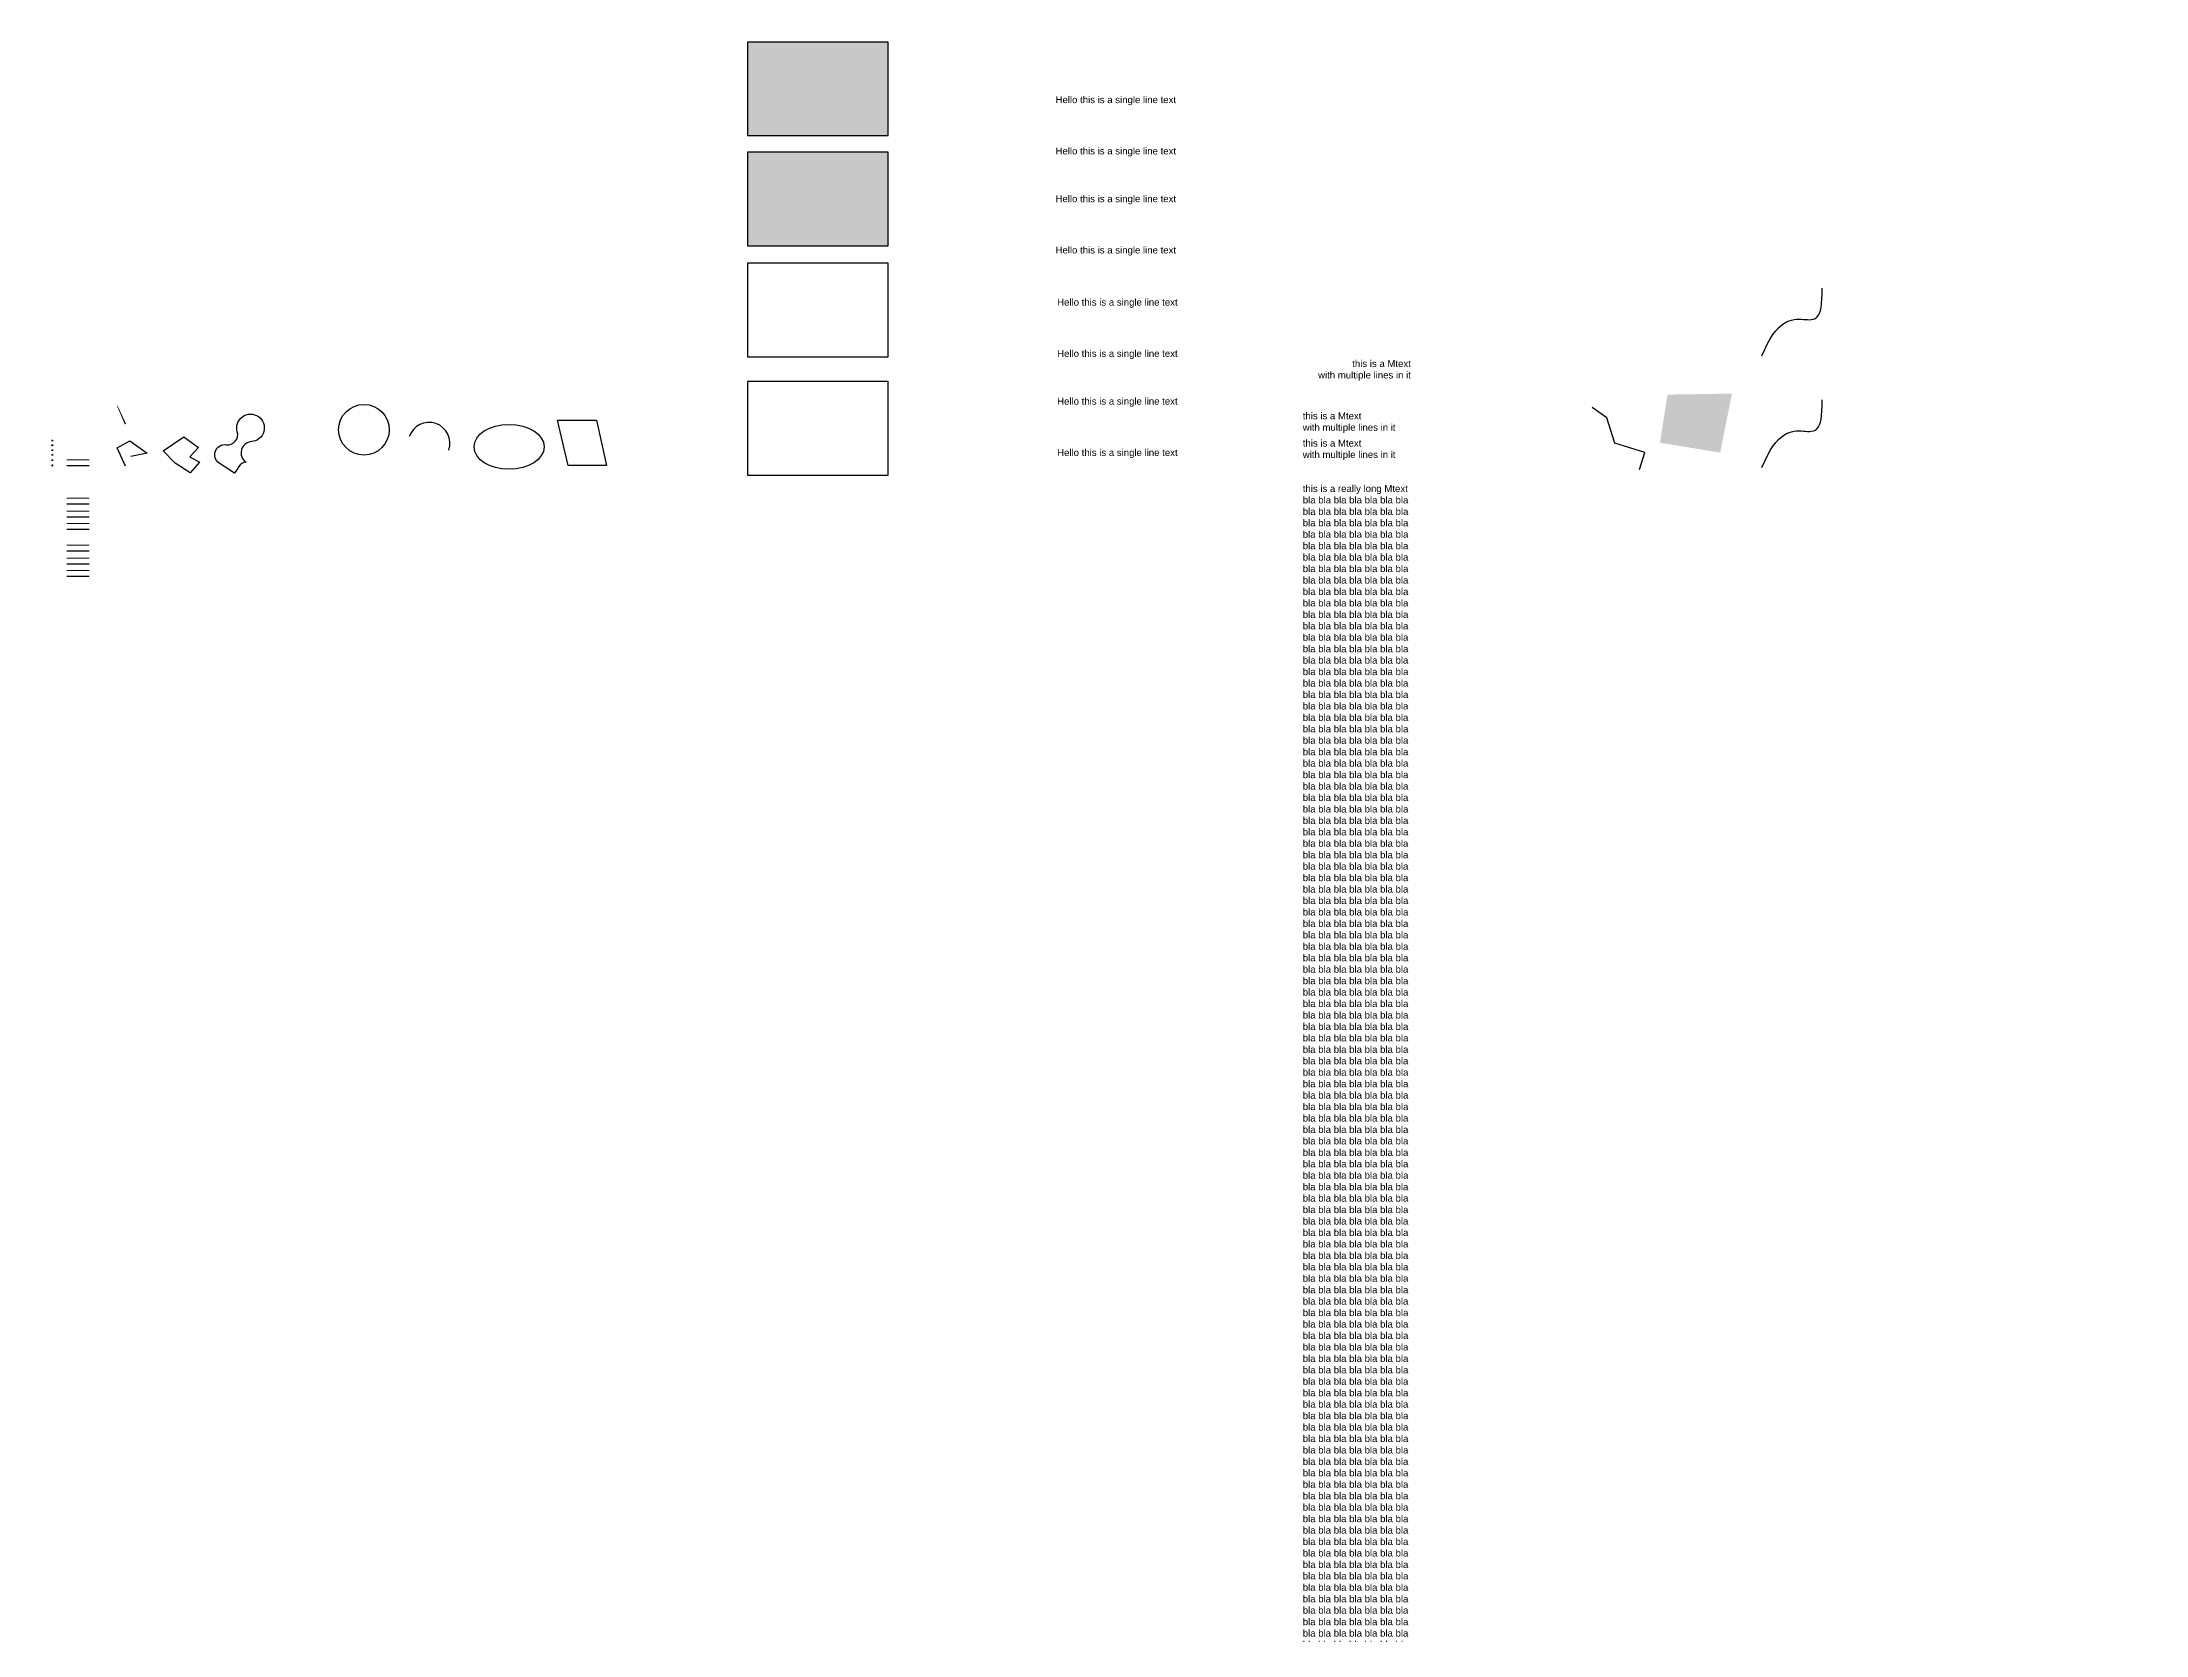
# Model space of a CAD drawing. Header units: inches. Extents: x 0 to 1028, y -401 to 111.
# Drawn here: x 0 to 306.4, y -168.8 to 63.1 of the extents above; entities that cross this region are included whole.
import ezdxf

# ---------------------------------------------------------------- set-up
doc = ezdxf.new("R2010")
doc.units = ezdxf.units.IN
doc.header["$PDMODE"] = 34
doc.header["$PDSIZE"] = 0.1
doc.linetypes.add('ACAD_ISO02W100', pattern=[15, 12, -3])
for name, color, linetype in [('0 @ 1', 7, 'Continuous'), ('Layer1', 7, 'Continuous'), ('Layer2', 65, 'Continuous'), ('Layer_color_80 @ 1', 80, 'Continuous'), ('Layer_color_book', 31, 'Continuous'), ('Layer_Lock', 7, 'Continuous'), ('Layer_Lt_dash', 10, 'ACAD_ISO02W100'), ('Layer_true_color', 150, 'Continuous')]:
    doc.layers.add(name, color=color, linetype=linetype)
doc.styles.get("Standard").update_dxf_attribs({"font": 'arial.ttf'})
doc.dimstyles.new('ISO-25', dxfattribs={"dimtxt": 2.5, "dimasz": 2.5, "dimexe": 1.25, "dimexo": 0.625, "dimtad": 1, "dimtxsty": 'Standard', "dimsah": 1, "dimcen": 2.5, "dimadec": 0, "dimazin": 0, "dimtfac": 1, "dimtmove": 0, "dimatfit": 3, "dimfxl": 1, "dimarcsym": 0})

# ---------------------------------------------------------------- blocks, each defined once
blk = doc.blocks.new('*D3')
at = {"layer": 'Defpoints', "color": 0}
for p in [(360.36, 44.29), (364.49, 37.14), (330.29, 2.94)]:
    blk.add_point(p, dxfattribs=at)
at = {"layer": 'Layer1', "color": 0, "lineweight": -2}
for p, q in [((322.07, 22.18), (358.19, 43.04)), ((364.17, 37.68), (359.73, 45.37)), ((329.98, 3.48), (319.28, 22.02))]:
    blk.add_line(p, q, dxfattribs=at)
at = {"layer": 'Layer1', "color": 0}
for points in [[(357.98, 43.4), (358.4, 42.68), (360.36, 44.29)], [(321.86, 22.54), (322.27, 21.82), (319.9, 20.93)]]:
    blk.add_solid(points, dxfattribs=at)
at = {"layer": 'Layer1', "color": 0, "insert": (339.07, 34.45), "char_height": 2.5, "attachment_point": 5, "rotation": 30}
blk.add_mtext('46,72', dxfattribs=at)

msp = doc.modelspace()

# ---------------------------------------------------------------- hatches: boundary and pattern name
for points in [[(102.746, 49.51), (123.199, 49.51), (123.199, 63.134), (102.746, 63.134)], [(102.746, 33.467), (123.199, 33.467), (123.199, 47.092), (102.746, 47.092)]]:
    msp.add_hatch(color=5).paths.add_polyline_path(points)
h = msp.add_hatch()
h.set_pattern_fill('SOLID', color=256, style=0)
h.set_pattern_definition([])
h.paths.add_polyline_path([(102.746, 17.314), (123.199, 17.314), (123.199, 30.939), (102.746, 30.939)])
h = msp.add_hatch()
h.set_pattern_fill('SOLID', color=256, style=0)
h.set_pattern_definition([])
h.paths.add_polyline_path([(102.746, 0.085), (123.199, 0.085), (123.199, 13.71), (102.746, 13.71)])

# ---------------------------------------------------------------- linework, layer by layer
at = {"color": 3, "linetype": 'ACAD_ISO02W100', "lineweight": 13}
for p, q in [((3.593, 2.298), (6.864, 2.298)), ((3.593, -3.292), (6.864, -3.292)), ((3.593, -5.177), (6.864, -5.177)), ((3.593, -6.975), (6.864, -6.975))]:
    msp.add_line(p, q, dxfattribs=at)
for p, q in [((3.593, 1.477), (6.864, 1.477)), ((3.593, -4.112), (6.864, -4.112)), ((3.593, -5.998), (6.864, -5.998)), ((3.593, -7.795), (6.864, -7.795))]:
    msp.add_line(p, q)
for points in [[(102.746, 49.51), (123.199, 49.51), (123.199, 63.134), (102.746, 63.134)], [(102.746, 33.467), (123.199, 33.467), (123.199, 47.092), (102.746, 47.092)], [(102.746, 17.314), (123.199, 17.314), (123.199, 30.939), (102.746, 30.939)], [(102.746, 0.085), (123.199, 0.085), (123.199, 13.71), (102.746, 13.71)], [(19.366, 1.797), (17.632, 3.6), (20.639, 5.651), (22.798, 4.095), (21.524, 2.752), (22.939, 1.939), (21.559, 0.383)]]:
    msp.add_lwpolyline(points, close=True)
for points in [[(35.301, 5.701, 0, 0, 2.1277762), (39.652, 5.701, 0, 0, 0.3079358), (38.347, 11.099, 0, 0, 0), (35.663, 8.744, 0, 0, 0), (38.046, 8.33, 3.67, 5.081, 0)], [(12.141, 7.499, 0.2, 0.1, 0), (10.946, 10.173, 0, 0, 0), (12.782, 11.167, 0, 0, 0), (15.684, 8.916, 0, 0, 0), (13.274, 8.43, 0.1, 0.5, 0)]]:
    msp.add_lwpolyline(points, format="xyseb")
msp.add_lwpolyline([(28.006, 0.361), (25.812, 1.793, -0.7995595), (26.819, 4.499, 0.5438617), (28.431, 6.378, -2.8443775), (30.491, 4.947, 0.718751), (29.707, 1.949, 0.2737938), (28.666, 1.333, -0.0476105)], format="xyb", close=True)
msp.add_lwpolyline([(12.141, 1.38), (10.946, 4.053), (12.782, 5.048), (15.325, 3.258), (12.914, 2.772)])
msp.add_polyline3d([(232.602, 0.893, 0), (233.415, 3.349, 5.479), (229.032, 4.736, 0), (227.879, 8.434, 5.479), (225.745, 9.923, 0)])
msp.add_circle((46.872, 6.673), 3.682)
msp.add_arc((56.352, 4.698), 3.044, 341.04355, 161.04355)
msp.add_ellipse((68.001, 4.185), major_axis=(-5.101, 0), ratio=0.6403727)
for points in [[(250.459, 17.426), (254.714, 28.255), (259.388, 17.503), (259.225, 27.288)], [(250.459, 1.157), (254.714, 11.986), (259.388, 1.234), (259.225, 11.019)]]:
    msp.add_open_spline(points, degree=3)
at = {"color": 7}
msp.add_point((1.494, 5.122), dxfattribs=at)
at = {"linetype": 'ACAD_ISO02W100'}
msp.add_point((1.494, 4.412), dxfattribs=at)
at = {"color": 230, "ltscale": 2}
msp.add_point((1.494, 3.715), dxfattribs=at)
at = {"color": 0, "linetype": 'ByBlock', "lineweight": -2}
msp.add_point((1.494, 2.241), dxfattribs=at)
msp.add_point((1.494, 1.491))
msp.add_solid([(235.606, 4.786), (244.372, 3.349), (236.702, 11.792), (246.096, 11.937)])
msp.add_3dface([(75.039, 8.05), (80.721, 8.05), (82.19, 1.492), (76.607, 1.492)])
at = {"layer": 'Layer_Lock', "color": 2, "linetype": 'Continuous'}
msp.add_point((1.494, 3.005), dxfattribs=at)
at = {"layer": 'Layer_Lt_dash', "linetype": 'ACAD_ISO02W100', "lineweight": 13}
for p, q in [((3.593, -10.122), (6.864, -10.122)), ((3.593, -12.007), (6.864, -12.007)), ((3.593, -13.805), (6.864, -13.805))]:
    msp.add_line(p, q, dxfattribs=at)
at = {"layer": 'Layer_Lt_dash'}
for p, q in [((3.593, -10.942), (6.864, -10.942)), ((3.593, -12.828), (6.864, -12.828)), ((3.593, -14.626), (6.864, -14.626))]:
    msp.add_line(p, q, dxfattribs=at)

# ---------------------------------------------------------------- texts
for p in [(147.819, 24.749), (147.819, 17.279), (147.819, 2.855)]:
    msp.add_text('Hello this is a single line text', height=1).set_placement(p)
at = {"char_height": 1, "width": 15.74141}
for s, insert, attachment_point in [('this is a Mtext\\Pwith multiple lines in it', (199.33, 15.326), 6), ('this is a Mtext\\Pwith multiple lines in it', (183.589, 9.188), 1), ('this is a Mtext\\Pwith multiple lines in it', (183.589, 5.226), 1), ('this is a really long Mtext\\Pbla bla bla bla bla bla bla bla bla bla bla bla bla bla bla bla bla bla bla bla bla bla bla bla bla bla bla bla bla bla bla bla bla bla bla bla bla bla bla bla bla bla bla bla bla bla bla bla bla bla bla bla bla bla bla bla bla bla bla bla bla bla bla bla bla bla bla bla bla bla bla bla bla bla bla bla bla bla bla bla bla bla bla bla bla bla bla bla bla bla bla bla bla bla bla bla bla bla bla bla bla bla bla bla bla bla bla bla bla bla bla bla bla bla bla bla bla bla bla bla bla bla bla bla bla bla bla bla bla bla bla bla bla bla bla bla bla bla bla bla bla bla bla bla bla bla bla bla bla bla bla bla bla bla bla bla bla bla bla bla bla bla bla bla bla bla bla bla bla bla bla bla bla bla bla bla bla bla bla bla bla bla bla bla bla bla bla bla bla bla bla bla bla bla bla bla bla bla bla bla bla bla bla bla bla bla bla bla bla bla bla bla bla bla bla bla bla bla bla bla bla bla bla bla bla bla bla bla bla bla bla bla bla bla bla bla bla bla bla bla bla bla bla bla bla bla bla bla bla bla bla bla bla bla bla bla bla bla bla bla bla bla bla bla bla bla bla bla bla bla bla bla bla bla bla bla bla bla bla bla bla bla bla bla bla bla bla bla bla bla bla bla bla bla bla bla bla bla bla bla bla bla bla bla bla bla bla bla bla bla bla bla bla bla bla bla bla bla bla bla bla bla bla bla bla bla bla bla bla bla bla bla bla bla bla bla bla bla bla bla bla bla bla bla bla bla bla bla bla bla bla bla bla bla bla bla bla bla bla bla bla bla bla bla bla bla bla bla bla bla bla bla bla bla bla bla bla bla bla bla bla bla bla bla bla bla bla bla bla bla bla bla bla bla bla bla bla bla bla bla bla bla bla bla bla bla bla bla bla bla bla bla bla bla bla bla bla bla bla bla bla bla bla bla bla bla bla bla bla bla bla bla bla bla bla bla bla bla bla bla bla bla bla bla bla bla bla bla bla bla bla bla bla bla bla bla bla bla bla bla bla bla bla bla bla bla bla bla bla bla bla bla bla bla bla bla bla bla bla bla bla bla bla bla bla bla bla bla bla bla bla bla bla bla bla bla bla bla bla bla bla bla bla bla bla bla bla bla bla bla bla bla bla bla bla bla bla bla bla bla bla bla bla bla bla bla bla bla bla bla bla bla bla bla bla bla bla bla bla bla bla bla bla bla bla bla bla bla bla bla bla bla bla bla bla bla bla bla bla bla bla bla bla bla bla bla bla bla bla bla bla bla bla bla bla bla bla bla bla bla bla bla bla bla bla bla bla bla bla bla bla bla bla bla bla bla bla bla bla bla bla bla bla bla bla bla bla bla bla bla bla bla bla bla bla bla bla bla bla bla bla bla bla bla bla bla bla bla bla bla bla bla bla bla bla bla bla bla bla bla bla bla bla bla bla bla bla bla bla bla bla bla bla bla bla bla bla bla bla bla bla bla bla bla bla bla bla bla bla bla bla bla bla bla bla bla bla bla bla bla bla bla bla bla bla bla bla bla bla bla bla bla bla bla bla bla bla bla bla bla bla bla bla bla bla bla bla bla bla bla bla bla bla bla bla bla bla bla bla bla bla bla bla bla bla bla bla bla bla bla bla bla bla bla bla bla bla bla bla bla bla bla bla bla bla bla bla bla bla bla bla bla bla bla bla bla bla bla bla bla bla bla bla bla bla bla bla bla bla bla bla bla bla bla bla bla bla bla bla bla bla bla bla bla bla bla bla bla bla bla bla bla bla bla bla bla bla bla bla bla bla bla bla bla bla bthis is a really long Mtext\\Pbla bla bla bla bla bla bla bla bla bla bla bla bla bla bla bla bla bla bla bla bla bla bla bla bla bla bla bla bla bla bla bla bla bla bla bla bla bla bla bla bla bla bla bla bla bla bla bla bla bla bla bla bla bla bla bla bla bla bla bla bla bla bla bla bla bla bla bla bla bla bla bla bla bla bla bla bla bla bla bla bla bla bla bla bla bla bla bla bla bla bla bla bla bla bla bla bla bla bla bla bla bla bla bla bla bla bla bla bla bla bla bla bla bla bla bla bla bla bla bla bla bla bla bla bla bla bla bla bla bla bla bla bla bla bla bla bla bla bla bla bla bla bla bla bla bla bla bla bla bla bla bla bla bla bla bla bla bla bla bla bla bla bla bla bla bla bla bla bla bla bla bla bla bla bla bla bla bla bla bla bla bla bla bla bla bla bla bla bla bla bla bla bla bla bla bla bla bla bla bla bla bla bla bla bla bla bla bla bla bla bla bla bla bla bla bla bla bla bla bla bla bla bla bla bla bla bla bla bla bla bla bla bla bla bla bla bla bla bla bla bla bla bla bla bla bla bla bla bla bla bla bla bla bla bla bla bla bla bla bla bla bla bla bla bla bla bla bla bla bla bla bla bla bla bla bla bla bla bla bla bla bla bla bla bla bla bla bla bla bla bla bla bla bla bla bla bla bla bla bla bla bla bla bla bla bla bla bla bla bla bla bla bla bla bla bla bla bla bla bla bla bla bla bla bla bla bla bla bla bla bla bla bla bla bla bla bla bla bla bla bla bla bla bla bla bla bla bla bla bla bla bla bla bla bla bla bla bla bla bla bla bla bla bla bla bla bla bla bla bla bla bla bla bla bla bla bla bla bla bla bla bla bla bla bla bla bla bla bla bla bla bla bla bla bla bla bla bla bla bla bla bla bla bla bla bla bla bla bla bla bla bla bla bla bla bla bla bla bla bla bla bla bla bla bla bla bla bla bla bla bla bla bla bla bla bla bla bla bla bla bla bla bla bla bla bla bla bla bla bla bla bla bla bla bla bla bla bla bla bla bla bla bla bla bla bla bla bla bla bla bla bla bla bla bla bla bla bla bla bla bla bla bla bla bla bla bla bla bla bla bla bla bla bla bla bla bla bla bla bla bla bla bla bla bla bla bla bla bla bla bla bla bla bla bla bla bla bla bla bla bla bla bla bla bla bla bla bla bla bla bla bla bla bla bla bla bla bla bla bla bla bla bla bla bla bla bla bla bla bla bla bla bla bla bla bla bla bla bla bla bla bla bla bla bla bla bla bla bla bla bla bla bla bla bla bla bla bla bla bla bla bla bla bla bla bla bla bla bla bla bla bla bla bla bla bla bla bla bla bla bla bla bla bla bla bla bla bla bla bla bla bla bla bla bla bla bla bla bla bla bla bla bla bla bla bla bla bla bla bla bla bla bla bla bla bla bla bla bla bla bla bla bla bla bla bla bla bla bla bla bla bla bla bla bla bla bla bla bla bla bla bla bla bla bla bla bla bla bla bla bla bla bla bla bla bla bla bla bla bla bla bla bla bla bla bla bla bla bla bla bla bla bla bla bla bla bla bla bla bla bla bla bla bla bla bla bla bla bla bla bla bla bla bla bla bla bla bla bla bla bla bla bla bla bla bla bla bla bla bla bla bla bla bla bla bla bla bla bla bla bla bla bla bla bla bla bla bla bla bla bla bla bla bla bla bla bla bla bla bla bla bla bla bla bla bla bla bla bla bla bla bla bla bla bla bla bla bla bla bla bla bla bla bla bla bla bla bla bla bla bla bla bla bla bla bla bla bla bla bla bla bla bla bla bla bla bla bla bla bla bla bla bla bla bla bla bla bla bla bla bla bla bla bla bla bla bla bla bla bla bla bla bla bla bla bla bla bla bla bla bla bla bla bla bla bla bla bla bla bla bla bla', (183.589, -1.386), 1)]:
    msp.add_mtext(s, dxfattribs=dict(at, insert=insert, attachment_point=attachment_point))
at = {"layer": '0 @ 1'}
msp.add_text('Hello this is a single line text', height=1, dxfattribs=at).set_placement((147.819, 10.326))
at = {"layer": 'Layer2'}
msp.add_text('Hello this is a single line text', height=1, dxfattribs=at).set_placement((147.59, 32.348))
at = {"layer": 'Layer_color_80 @ 1'}
msp.add_text('Hello this is a single line text', height=1, dxfattribs=at).set_placement((147.59, 39.819))
at = {"layer": 'Layer_color_book'}
msp.add_text('Hello this is a single line text', height=1, dxfattribs=at).set_placement((147.59, 54.243))
at = {"layer": 'Layer_true_color'}
msp.add_text('Hello this is a single line text', height=1, dxfattribs=at).set_placement((147.59, 46.772))

# ---------------------------------------------------------------- dimensions: what is measured, and where the dimension line sits
at = {"layer": 'Layer1'}
dim = msp.add_linear_dim(base=(360.358100224, 44.291306563), p1=(0, 0), p2=(0, 0), angle=30, dimstyle='ISO-25', override={"dimpost": '<>'}, dxfattribs=at)
dim.commit()
dim.dimension.update_dxf_attribs({"geometry": '*D3', "text_midpoint": (339.065951088, 34.45477396)})

doc.saveas('drawing.dxf')
